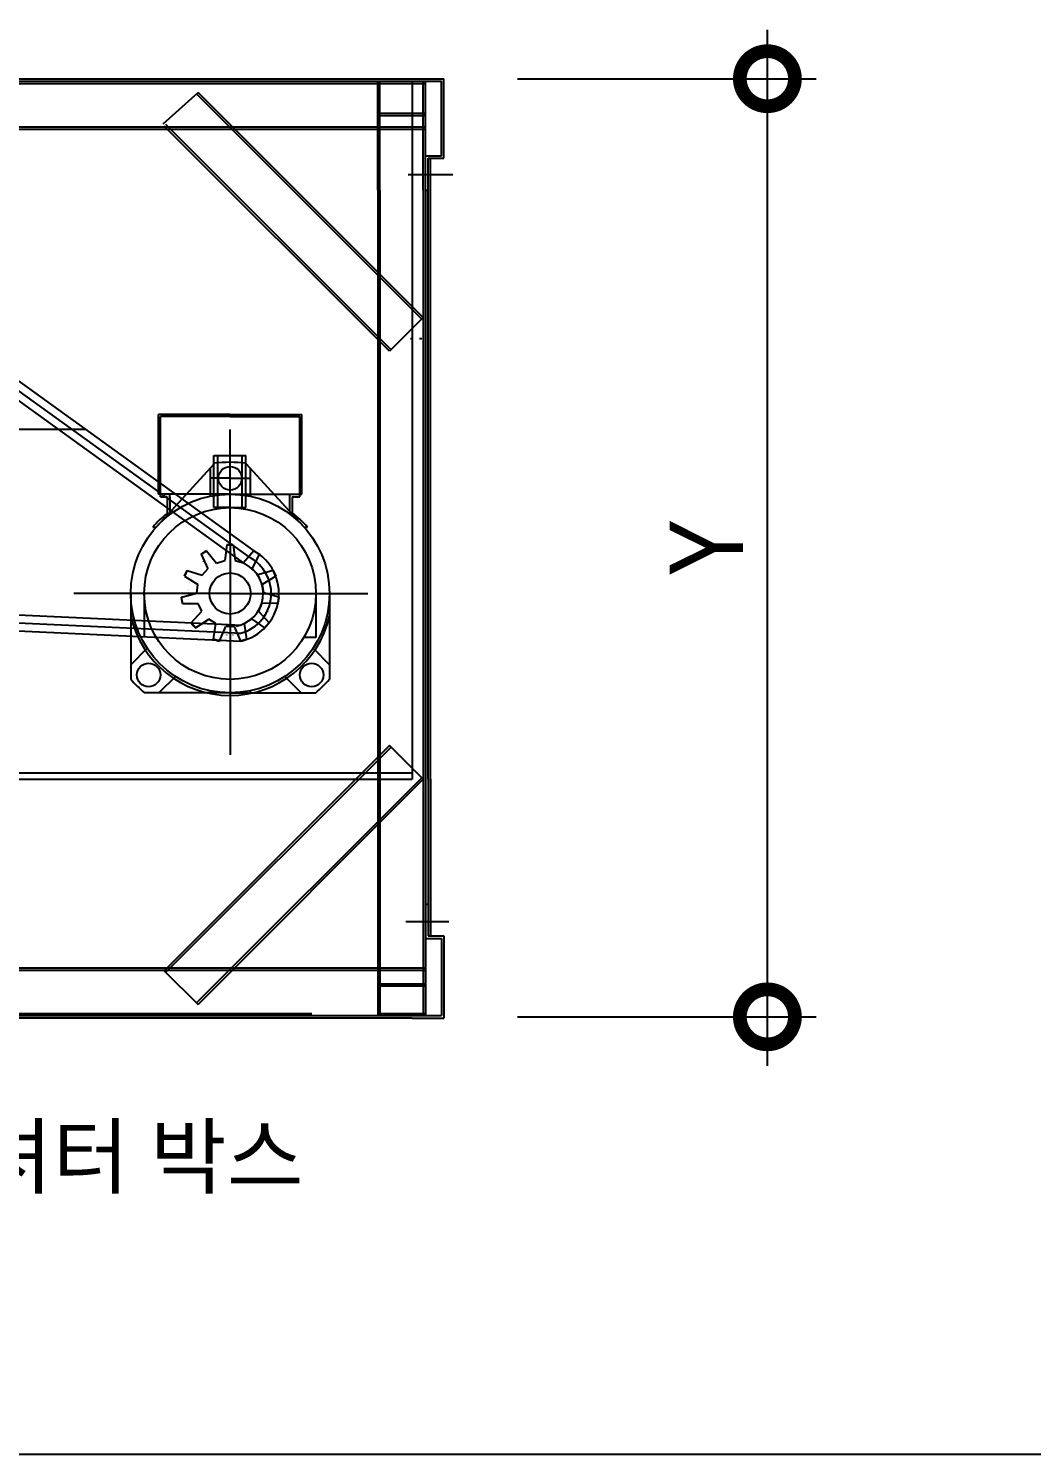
# Model space of a CAD drawing. Extents: x 4650 to 80882, y 2100 to 57300.
# Drawn here: x 8997 to 13095, y 2100 to 7930 of the extents above; entities that cross this region are included whole.
import ezdxf

# ---------------------------------------------------------------- set-up
doc = ezdxf.new("R2010")
doc.units = 0
doc.header["$LTSCALE"] = 200
doc.header["$MEASUREMENT"] = 0
doc.header["$PDMODE"] = 2
doc.layers.get('0').update_dxf_attribs({"linetype": 'CONTINUOUS'})
doc.layers.get('DEFPOINTS').update_dxf_attribs({"color": 137, "linetype": 'CONTINUOUS'})
for name, color, linetype in [('DIM', 7, 'CONTINUOUS'), ('R', 1, 'CONTINUOUS'), ('TEX', 3, 'CONTINUOUS'), ('TEXT', 3, 'CONTINUOUS')]:
    doc.layers.add(name, color=color, linetype=linetype)
doc.styles.add('$0$스타일1', font='malgun.ttf')
doc.styles.add('스타일1', font='malgun.ttf')
doc.dimstyles.new('CJA', dxfattribs={"dimscale": 300, "dimtxt": 2.7, "dimasz": 1, "dimexe": 2, "dimexo": 3, "dimgap": 1, "dimtad": 1, "dimdec": 0, "dimzin": 1, "dimdsep": 46, "dimlunit": 6, "dimtxsty": '$0$스타일1', "dimblk": 'CJDOT', "dimcen": 0.09, "dimdle": 1, "dimclrd": 256, "dimclre": 256, "dimclrt": 3, "dimadec": 0, "dimazin": 0, "dimtfac": 1, "dimtdec": 0, "dimtix": 1, "dimtmove": 2, "dimatfit": 3, "dimldrblk": 'CJDOT', "dimfxl": 1, "dimtolj": 1, "dimtzin": 1, "dimarcsym": 0})

# ---------------------------------------------------------------- blocks, each defined once
blk = doc.blocks.new('_DotSmall')
at = {"color": 0, "linetype": 'ByBlock', "const_width": 0.5}
blk.add_lwpolyline([(-0.0625, 0, 1), (0.0625, 0, 1)], format="xyb", close=True, dxfattribs=at)
blk = doc.blocks.new('*D57')
at = {"layer": 'DEFPOINTS', "color": 0, "transparency": 16777216}
for p in [(10694.5, 7724.4), (12016.1, 7724.4), (10694.5, 3889.2)]:
    blk.add_point(p, dxfattribs=at)
at = {"layer": 'DIM', "color": 7, "lineweight": -2, "transparency": 16777216}
for p, q in [((12016.1, 3689.2), (12016.1, 7924.4)), ((10994.5, 7724.4), (12216.1, 7724.4)), ((10994.5, 3889.2), (12216.1, 3889.2))]:
    blk.add_line(p, q, dxfattribs=at)
at = {"layer": 'DIM', "color": 7, "lineweight": -2, "transparency": 16777216, "xscale": 450, "yscale": 450, "zscale": 450}
for p, rotation in [((12016.1, 7724.4), 90), ((12016.1, 3889.2), 270)]:
    blk.add_blockref('_DotSmall', p, dxfattribs=dict(at, rotation=rotation))
at = {"layer": 'DIM', "color": 3, "transparency": 16777216, "insert": (11766.1, 5806.8), "char_height": 300, "attachment_point": 5, "rotation": 90, "style": '스타일1'}
blk.add_mtext('\\A1;Y', dxfattribs=at)
blk = doc.blocks.new('CJDOT')
blk.add_line((-2, 0), (2, 0))
at = {"const_width": 0.5}
blk.add_lwpolyline([(-0.25, 0, 1), (0.25, 0, 1)], format="xyb", close=True, dxfattribs=at)
blk = doc.blocks.new('*D58')
at = {"layer": 'DEFPOINTS', "color": 0, "transparency": 16777216}
for p in [(10694.5, 8672.6), (6467.7, 7709.6), (10694.5, 7709.6)]:
    blk.add_point(p, dxfattribs=at)
at = {"layer": 'DIM', "color": 7, "lineweight": -2, "transparency": 16777216}
for p, q in [((6467.7, 8009.6), (6467.7, 8872.6)), ((10694.5, 8009.6), (10694.5, 8872.6)), ((6267.7, 8672.6), (10894.5, 8672.6))]:
    blk.add_line(p, q, dxfattribs=at)
at = {"layer": 'DIM', "color": 7, "lineweight": -2, "transparency": 16777216, "xscale": 450, "yscale": 450, "zscale": 450, "rotation": 180}
blk.add_blockref('_DotSmall', (6467.7, 8672.6), dxfattribs=at)
at = {"layer": 'DIM', "color": 7, "lineweight": -2, "transparency": 16777216, "xscale": 450, "yscale": 450, "zscale": 450}
blk.add_blockref('_DotSmall', (10694.5, 8672.6), dxfattribs=at)
at = {"layer": 'DIM', "color": 3, "transparency": 16777216, "insert": (8581.1, 8922.6), "char_height": 300, "attachment_point": 5, "style": '스타일1'}
blk.add_mtext('\\A1;X', dxfattribs=at)

msp = doc.modelspace()

# ---------------------------------------------------------------- linework, layer by layer
at = {"layer": 'R', "color": 1}
for p, q in [((6463.4, 7724.4), (10564.3, 7724.4)), ((6463.4, 7713.9), (10564.3, 7713.9)), ((6463.4, 7704.8), (10564.3, 7704.8)), ((10423.7, 7398.9), (10423.7, 7713.9)), ((10423.7, 7704.8), (10564.3, 7704.8)), ((10432.8, 7398.9), (10432.8, 7713.9)), ((10564.3, 7724.4), (10694.5, 7724.4)), ((10564.3, 7713.9), (10564.3, 4860.3)), ((10564.3, 7713.9), (10684.1, 7713.9)), ((10564.3, 7704.8), (10619, 7704.8)), ((10609.9, 7398.9), (10609.9, 7713.9)), ((10619, 7398.9), (10619, 7713.9)), ((10684.1, 7409.3), (10684.1, 7713.9)), ((10694.5, 7398.9), (10694.5, 7724.4)), ((9546.8, 7540.2), (9689.3, 7668.5)), ((10603.4, 6741.5), (9682.9, 7662.1)), ((10609.9, 6748), (9689.3, 7668.5)), ((10423.7, 7583.8), (10564.3, 7583.8)), ((10564.3, 7583.8), (10619, 7583.8)), ((6463.4, 7527.8), (10564.3, 7527.8)), ((10471.8, 6609.9), (9551.2, 7530.4)), ((10478.2, 6616.3), (9557.7, 7536.9)), ((10423.7, 7574.6), (10564.3, 7574.6)), ((10564.3, 7574.6), (10619, 7574.6)), ((10564.3, 7527.8), (10619, 7527.8)), ((6463.4, 7518.7), (10564.3, 7518.7)), ((10564.3, 7518.7), (10619, 7518.7)), ((10619, 7398.9), (10619, 7409.3)), ((10619, 7409.3), (10684.1, 7409.3)), ((10423.7, 7268.7), (10423.7, 7398.9)), ((10432.8, 7268.7), (10432.8, 7398.9)), ((10609.9, 7268.7), (10609.9, 7398.9)), ((10619, 7268.7), (10619, 7398.9)), ((10629.4, 4860.3), (10629.4, 7398.9)), ((10629.4, 7398.9), (10694.5, 7398.9)), ((10639.8, 4860.3), (10639.8, 7398.9)), ((10547.6, 7332.3), (10730.8, 7332.3)), ((10423.7, 7268.7), (10423.7, 3894.3)), ((10432.8, 7268.7), (10432.8, 3894.3)), ((10609.9, 7268.7), (10609.9, 3894.3)), ((10619, 7268.7), (10619, 3894.3)), ((10619, 7268.7), (10629.4, 7268.7)), ((8342.5, 6929.8), (9917.1, 5794.3)), ((8512.7, 6766.9), (9898, 5767.9)), ((8493.6, 6740.5), (9879, 5741.5)), ((10609.9, 6748), (10471.8, 6609.9)), ((10567, 6660.9), (10557.9, 6660.9)), ((10603.6, 6660.9), (10594.4, 6660.9)), ((9820.4, 6351.4), (9527.5, 6351.4)), ((9527.5, 6025.9), (9527.5, 6351.4)), ((9820.4, 6343.6), (9535.3, 6343.6)), ((9535.3, 6015.5), (9535.3, 6343.6)), ((9820.4, 6351.4), (10113.3, 6351.4)), ((9820.4, 6343.6), (10105.5, 6343.6)), ((10105.5, 6015.5), (10105.5, 6343.6)), ((10113.3, 6025.9), (10113.3, 6351.4)), ((7936.8, 6292.3), (9228.8, 6292.3)), ((9820.4, 5970.8), (9820.4, 6290.8)), ((9754.4, 6183.7), (9885.3, 6183.7)), ((9754.4, 5970.8), (9754.4, 6183.7)), ((9770.7, 5970.8), (9770.7, 6183.7)), ((9869, 5970.8), (9869, 6183.7)), ((9885.3, 5970.8), (9885.3, 6183.7)), ((9755.3, 6149.9), (9522.3, 5895.5)), ((9739.1, 6132.1), (9739.1, 6017.7)), ((9755.3, 6149.9), (9755.3, 6152.1)), ((9820.4, 6042.9), (9820.4, 6156.1)), ((9820.4, 6042.9), (9820.4, 6156.1)), ((9885.5, 6149.9), (9885.5, 6152.1)), ((9885.5, 6149.9), (10118.6, 5895.5)), ((9901.8, 6132.1), (9901.8, 6017.7)), ((9820.4, 6091), (9739.1, 6091)), ((9820.4, 6091), (9901.8, 6091)), ((9820.4, 6025.9), (9527.5, 6025.9)), ((9563.4, 6015.5), (9535.3, 6015.5)), ((9535.3, 6015.5), (9563.4, 6015.5)), ((9563.4, 6015.5), (9563.4, 5947.5)), ((9573.8, 6015.5), (9573.8, 6025.9)), ((9573.8, 6015.5), (9573.8, 5947.5)), ((9820.4, 6025.9), (10113.3, 6025.9)), ((10063.6, 6025.9), (10063.6, 5945)), ((10074, 6015.5), (10105.5, 6015.5)), ((10074, 6015.5), (10074, 5950.2)), ((9573.8, 5947.5), (9573.8, 5942.2)), ((9820.4, 5970.8), (9754.4, 5970.8)), ((9820.4, 5818.9), (9820.4, 5970.8)), ((9820.4, 5970.8), (9885.3, 5970.8)), ((9504.4, 5891.1), (9518.3, 5891.1)), ((10122.6, 5891.1), (10136.4, 5891.1)), ((9701.9, 5780.2), (9723.8, 5794.3)), ((9701.9, 5780.2), (9729.4, 5721.3)), ((9723.8, 5794.3), (9765.2, 5744.4)), ((9807.4, 5818.9), (9798.7, 5754.4)), ((9807.4, 5818.9), (9833.4, 5818.9)), ((9808.2, 5789.5), (9808.2, 5789.4)), ((9820.4, 5818.9), (9820.4, 4960.9)), ((9833.4, 5818.9), (9841.3, 5754.4)), ((9834.3, 5789.5), (9834.3, 5789.4)), ((9917.1, 5794.3), (9874.9, 5744.8)), ((9939, 5780.2), (9910.8, 5721.8)), ((9917.1, 5794.3), (9939, 5780.2)), ((9634, 5690.7), (9644.8, 5714.4)), ((9644.8, 5714.4), (9706.7, 5694.7)), ((9684.4, 5722), (9684.4, 5721.9)), ((9706.7, 5694.7), (9729.4, 5721.3)), ((9710.8, 5750), (9710.9, 5749.9)), ((9718.4, 5756), (9718.5, 5755.9)), ((9731.9, 5765.3), (9732, 5765.2)), ((9740.3, 5770.1), (9740.4, 5770)), ((9765.2, 5744.4), (9798.7, 5754.4)), ((9841.3, 5754.4), (9874.9, 5744.8)), ((9901.9, 5769.2), (9901.9, 5769.1)), ((9910.3, 5764.3), (9910.3, 5764.2)), ((9910.3, 5764.3), (9910.3, 5764.2)), ((9910.8, 5721.8), (9933.8, 5695.5)), ((9920.2, 5757.7), (9920.1, 5757.6)), ((9922.6, 5755.9), (9922.5, 5755.8)), ((9923.8, 5755.1), (9923.8, 5755)), ((9931.4, 5749), (9931.3, 5748.9)), ((9931.4, 5749), (9931.3, 5748.9)), ((9931.8, 5748.4), (9931.7, 5748.4)), ((9931.8, 5748.4), (9931.7, 5748.4)), ((9996.1, 5714.4), (9933.8, 5695.5)), ((9940.1, 5740.9), (9940.1, 5740.8)), ((9950.2, 5730), (9950.1, 5729.9)), ((9950.2, 5730), (9950.1, 5729.9)), ((9996.1, 5714.4), (10006.9, 5690.7)), ((9634, 5690.7), (9689, 5656)), ((9655.3, 5660.7), (9655.4, 5660.7)), ((9655.3, 5660.7), (9655.4, 5660.7)), ((9655.7, 5662.9), (9655.8, 5662.9)), ((9661, 5679.2), (9661.1, 5679.2)), ((9663.3, 5685.5), (9663.4, 5685.4)), ((9663.3, 5685.5), (9663.4, 5685.4)), ((9671.8, 5702.9), (9671.9, 5702.9)), ((9684.2, 5621.4), (9689, 5656)), ((10006.9, 5690.7), (9951.5, 5656.7)), ((9951.5, 5656.7), (9956.7, 5622.2)), ((9969.7, 5701.4), (9969.6, 5701.4)), ((9978.1, 5683.9), (9977.9, 5683.8)), ((9978.1, 5683.9), (9977.9, 5683.8)), ((9980.6, 5677.7), (9980.4, 5677.7)), ((9982.1, 5672.7), (9982, 5672.7)), ((9985.4, 5661.3), (9985.3, 5661.3)), ((9986.1, 5659.1), (9986, 5659.1)), ((9986.1, 5659.1), (9986, 5659.1)), ((9820.4, 5619.8), (9181.6, 5619.8)), ((9414.4, 5619.8), (9414.4, 5269.6)), ((9820.4, 5619.8), (9462.4, 5619.8)), ((9820.4, 5619.8), (9462.4, 5619.8)), ((9469.4, 5619.8), (9469.4, 5439.7)), ((9621.6, 5604.4), (9684.2, 5621.4)), ((9625.3, 5578.6), (9621.6, 5604.4)), ((9650.4, 5625.5), (9650.5, 5625.4)), ((9650.5, 5609.4), (9650.6, 5609.4)), ((9650.7, 5633.7), (9650.8, 5633.7)), ((9650.7, 5633.7), (9650.8, 5633.7)), ((9650.7, 5607.7), (9650.8, 5607.7)), ((9650.7, 5607.7), (9650.8, 5607.7)), ((9651.2, 5637.3), (9651.3, 5637.3)), ((9820.4, 5619.8), (10383.5, 5619.8)), ((9820.4, 5619.8), (10178.4, 5619.8)), ((9820.4, 5619.8), (10178.4, 5619.8)), ((10019.3, 5604.4), (9956.7, 5622.2)), ((9988.9, 5643.8), (9988.8, 5643.8)), ((9990, 5635.7), (9989.8, 5635.6)), ((9990.1, 5632), (9990, 5632)), ((9990.1, 5632), (9990, 5632)), ((9990.1, 5607.7), (9990, 5607.7)), ((9990.1, 5606), (9990, 5606)), ((9990.1, 5606), (9990, 5606)), ((10019.3, 5604.4), (10015.6, 5578.6)), ((10171.4, 5619.8), (10171.4, 5439.7)), ((10226.5, 5619.8), (10226.5, 5269.6)), ((8031.6, 5542.6), (9693.9, 5465.6)), ((8033.1, 5575.1), (9695.4, 5498.2)), ((9625.3, 5578.6), (9690.3, 5579.2)), ((9652, 5595.8), (9652.1, 5595.9)), ((9654.2, 5583.6), (9654.3, 5583.6)), ((9654.7, 5580.6), (9654.9, 5580.6)), ((9654.7, 5580.6), (9654.9, 5580.6)), ((9661.5, 5499.3), (9705, 5547.5)), ((9662.8, 5555.8), (9662.9, 5555.8)), ((9662.8, 5555.8), (9662.9, 5555.8)), ((9666.5, 5547), (9666.6, 5547)), ((9705, 5547.5), (9690.3, 5579.2)), ((9950.7, 5580), (9936.4, 5548.1)), ((9979.4, 5499.3), (9936.4, 5548.1)), ((10015.6, 5578.6), (9950.7, 5580)), ((9973.5, 5545.5), (9973.4, 5545.6)), ((9977.5, 5554.2), (9977.4, 5554.2)), ((9977.5, 5554.2), (9977.4, 5554.2)), ((9978.3, 5556.4), (9978.2, 5556.4)), ((9985.6, 5579), (9985.5, 5579)), ((9985.6, 5579), (9985.5, 5579)), ((9986.4, 5582), (9986.3, 5582)), ((7786.6, 5521.4), (9864, 5425.2)), ((9678.5, 5479.6), (9661.5, 5499.3)), ((9678.5, 5479.6), (9732.9, 5515.3)), ((9683.1, 5519.2), (9683.2, 5519.2)), ((9690.6, 5509.6), (9690.7, 5509.7)), ((9690.6, 5509.6), (9690.7, 5509.7)), ((9695.4, 5498.2), (9758.4, 5495.2)), ((9700.2, 5499.5), (9700.2, 5499.6)), ((9709, 5491.2), (9709.1, 5491.3)), ((9709, 5491.2), (9709.1, 5491.3)), ((9709.5, 5490.7), (9709.5, 5490.8)), ((9718.3, 5483.8), (9718.4, 5483.9)), ((9762.5, 5496.6), (9732.9, 5515.3)), ((9751.9, 5432.5), (9762.5, 5496.6)), ((9758.4, 5495.2), (9867, 5490.2)), ((9776.8, 5425.2), (9803.4, 5484.6)), ((9838.3, 5484.8), (9803.4, 5484.6)), ((9864, 5425.2), (9838.3, 5484.8)), ((9908.5, 5515.9), (9879.2, 5496.8)), ((9889, 5432.5), (9879.2, 5496.8)), ((9962.3, 5479.6), (9908.5, 5515.9)), ((9930, 5489.7), (9930, 5489.8)), ((9930, 5489.7), (9930, 5489.8)), ((9930.6, 5490), (9930.5, 5490.1)), ((9930.6, 5490), (9930.5, 5490.1)), ((9939.6, 5498.2), (9939.5, 5498.3)), ((9949, 5508.4), (9949, 5508.5)), ((9949, 5508.4), (9949, 5508.5)), ((9956.5, 5517.7), (9956.4, 5517.8)), ((9956.7, 5517.9), (9956.6, 5518)), ((9960.5, 5523), (9960.4, 5523)), ((9979.4, 5499.3), (9962.3, 5479.6)), ((9693.9, 5465.6), (9756.9, 5462.7)), ((9730.5, 5475.4), (9730.6, 5475.5)), ((9730.5, 5475.4), (9730.6, 5475.5)), ((9749.4, 5465.1), (9749.4, 5465.2)), ((9776.8, 5425.2), (9751.9, 5432.5)), ((9756.9, 5462.7), (9865.5, 5457.7)), ((9759.3, 5460.9), (9759.4, 5461)), ((9773.8, 5456.2), (9773.9, 5456.3)), ((9784.3, 5453.6), (9784.3, 5453.7)), ((9785.4, 5453.3), (9785.4, 5453.5)), ((9806.6, 5450.1), (9806.6, 5450.2)), ((9806.6, 5450.1), (9806.6, 5450.2)), ((9806.6, 5450.1), (9806.6, 5450.2)), ((9806.6, 5450.1), (9806.6, 5450.2)), ((9832.6, 5450.1), (9832.6, 5450.2)), ((9832.6, 5450.1), (9832.6, 5450.2)), ((9832.6, 5450.1), (9832.6, 5450.2)), ((9832.6, 5450.1), (9832.6, 5450.2)), ((9844.4, 5451.4), (9844.4, 5451.5)), ((9854.9, 5453.1), (9854.9, 5453.2)), ((9889, 5432.5), (9864, 5425.2)), ((9865.4, 5455.6), (9865.4, 5455.7)), ((9879.9, 5460.4), (9879.9, 5460.5)), ((9889.9, 5464.5), (9889.9, 5464.6)), ((9900.6, 5469.8), (9900.5, 5469.9)), ((9909, 5474.4), (9908.9, 5474.5)), ((9909, 5474.4), (9908.9, 5474.5)), ((10171.4, 5439.7), (10123.5, 5439.7)), ((9481.6, 5396), (9414.4, 5328.8)), ((10159.3, 5396), (10226.5, 5328.8)), ((9596.6, 5281), (9529.4, 5213.8)), ((10044.2, 5281), (10111.4, 5213.8)), ((9820.4, 5213.8), (9470.2, 5213.8)), ((9739.1, 5222), (9739.1, 5213.8)), ((9820.4, 5213.8), (10170.7, 5213.8)), ((9901.8, 5222), (9901.8, 5213.8)), ((10471.8, 4998.4), (9551.2, 4077.8)), ((10471.8, 4998.4), (9551.2, 4077.8)), ((10478.2, 4991.9), (9557.7, 4071.4)), ((10609.9, 4860.3), (10471.8, 4998.4)), ((6463.4, 4886.3), (10564.3, 4886.3)), ((6463.4, 4860.3), (10564.3, 4860.3)), ((10603.4, 4866.7), (9682.9, 3946.2)), ((10609.9, 4860.3), (9689.3, 3939.7)), ((10629.4, 4860.3), (10629.4, 4219.8)), ((10639.8, 4860.3), (10639.8, 4219.8)), ((10619, 4349.9), (10629.4, 4349.9)), ((10619, 4349.9), (10619, 4209.3)), ((10538.5, 4278.8), (10713.6, 4278.8)), ((10619, 4209.3), (10684.1, 4209.3)), ((10629.4, 4219.8), (10694.5, 4219.8)), ((10684.1, 4209.3), (10684.1, 3894.3)), ((10694.5, 4219.8), (10694.5, 3883.9)), ((7303.8, 4089.6), (10564.3, 4089.6)), ((10564.3, 4089.6), (10619, 4089.6)), ((7303.8, 4080.5), (10564.3, 4080.5)), ((9551.2, 4077.8), (9689.3, 3939.7)), ((10423.7, 4024.5), (10564.3, 4024.5)), ((10564.3, 4080.5), (10619, 4080.5)), ((10564.3, 4024.5), (10619, 4024.5)), ((10423.7, 4015.4), (10564.3, 4015.4)), ((10564.3, 4015.4), (10619, 4015.4)), ((10564.3, 3883.9), (7293.4, 3883.9)), ((7303.8, 3903.4), (10154.5, 3903.4)), ((7303.8, 3894.3), (10564.3, 3894.3)), ((10423.7, 3903.4), (10564.3, 3903.4)), ((10564.3, 3903.4), (10619, 3903.4)), ((10564.3, 3894.3), (10684.1, 3894.3)), ((10564.3, 3883.9), (10694.5, 3883.9))]:
    msp.add_line(p, q, dxfattribs=at)
for centre, radius in [((9820.4, 6091), 48.1), ((9820.4, 5619.8), 406.1), ((9820.4, 5619.8), 351), ((9820.4, 5619.8), 84), ((9487.3, 5286.7), 48.1), ((10153.6, 5286.7), 48.1)]:
    msp.add_circle(centre, radius, dxfattribs=at)
for radius, start, end in [(536.3, 83.02809, 96.97191), (416.5, 128.11154, 139.35464), (416.5, 40.64536, 52.49046), (199.5, 118.98504, 126.46951), (199.5, 86.25776, 93.74224), (199.5, 282.6214, 61.01496), (199.5, 151.71231, 159.19678), (135.4, 280.58434, 63.19892), (168, 280.58434, 63.19892), (199.5, 184.43958, 191.92406), (416.5, 192.84018, 347.15982), (199.5, 217.16685, 224.65133), (199.5, 249.89413, 257.3786), (536.3, 220.77901, 229.22099), (536.3, 310.77901, 319.22099)]:
    msp.add_arc((9820.4, 5619.8), radius, start, end, dxfattribs=at)
at = {"layer": 'TEX', "color": 6}
msp.add_lwpolyline([(4650, 57300), (73350, 57300), (73350, 2100), (4650, 2100)], close=True, dxfattribs=at)

# ---------------------------------------------------------------- texts
at = {"layer": 'TEXT', "style": '스타일1'}
msp.add_text('셔터 박스', height=250, dxfattribs=at).set_placement((8780.8, 3193.2))

# ---------------------------------------------------------------- dimensions: what is measured, and where the dimension line sits
at = {"layer": 'DIM'}
dim = msp.add_linear_dim(base=(10694.5, 8672.6), p1=(6467.7, 7709.6), p2=(10694.5, 7709.6), text='X', dimstyle='CJA', override={"dimscale": 100, "dimtxt": 3, "dimasz": 4.5, "dimtxsty": '스타일1', "dimblk1": 'DotSmall', "dimblk2": 'DotSmall', "dimsah": 1, "dimdle": 2, "dimclrd": 7, "dimclre": 7}, dxfattribs=at)
dim.commit()
dim.dimension.update_dxf_attribs({"geometry": '*D58', "text_midpoint": (8581.1, 8922.6)})
dim = msp.add_linear_dim(base=(12016.1, 7724.4), p1=(10694.5, 3889.2), p2=(10694.5, 7724.4), angle=90, text='Y', dimstyle='CJA', override={"dimscale": 100, "dimtxt": 3, "dimasz": 4.5, "dimtxsty": '스타일1', "dimblk1": 'DotSmall', "dimblk2": 'DotSmall', "dimsah": 1, "dimdle": 2, "dimclrd": 7, "dimclre": 7}, dxfattribs=at)
dim.commit()
dim.dimension.update_dxf_attribs({"geometry": '*D57', "text_midpoint": (11766.1, 5806.8)})

doc.saveas('drawing.dxf')
